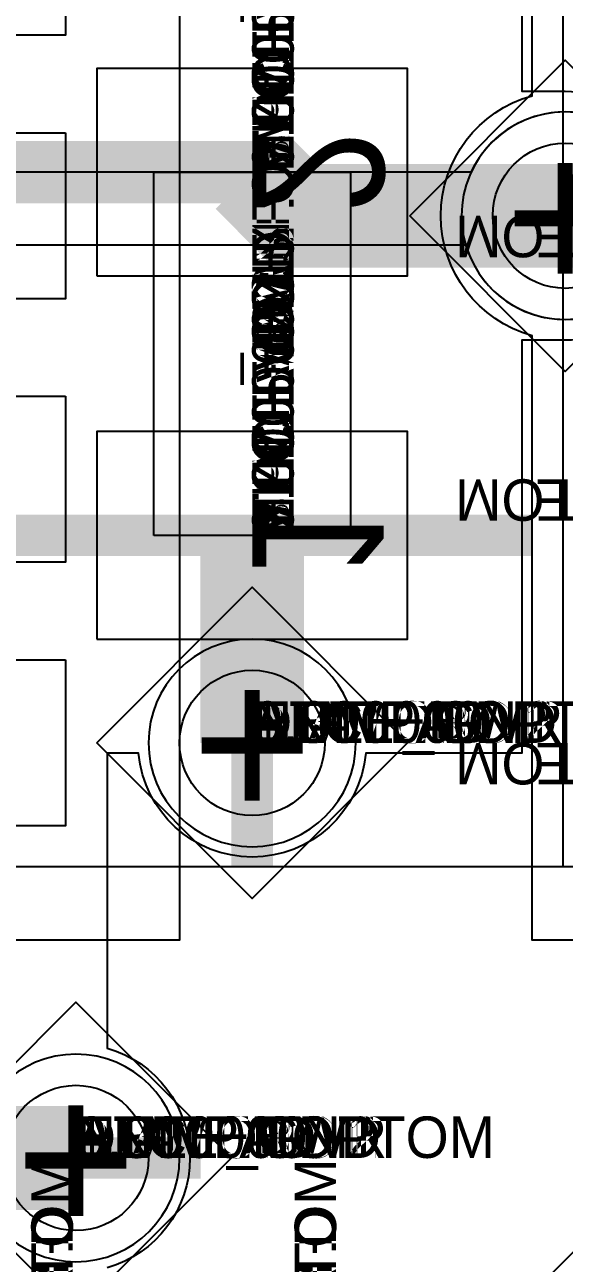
# Model space of a CAD drawing. Extents: x 0 to 323, y 0 to 320.
# Drawn here: x 159.12 to 161.72, y 237.35 to 243.32 of the extents above; entities that cross this region are included whole.
import ezdxf
from ezdxf.enums import TextEntityAlignment as Align

# ---------------------------------------------------------------- set-up
doc = ezdxf.new("R2010")
doc.units = 0
doc.header["$MEASUREMENT"] = 0
doc.layers.get('0').update_dxf_attribs({"linetype": 'CONTINUOUS'})
for name, color, linetype in [('CDN_FIGURES', 7, 'CONTINUOUS'), ('ETCH_BOTTOM', 7, 'CONTINUOUS'), ('ETCH_GND', 3, 'CONTINUOUS'), ('ETCH_INT1', 4, 'CONTINUOUS'), ('ETCH_INT2', 5, 'CONTINUOUS'), ('ETCH_PWR', 6, 'CONTINUOUS'), ('ETCH_TOP', 2, 'CONTINUOUS'), ('MANUFACTURING_NCLEGEND-1-6', 8, 'CONTINUOUS'), ('PACKAGE_GEOMETRY_ASSEMBLY_TOP', 11, 'CONTINUOUS'), ('PACKAGE_GEOMETRY_PIN_NUMBER', 9, 'CONTINUOUS')]:
    doc.layers.add(name, color=color, linetype=linetype)

# ---------------------------------------------------------------- blocks, each defined once
blk = doc.blocks.new('PAD_INFO')
for tag in ['SHAPE_TYPE', 'PAD_HEIGHT', 'PAD_LAYER', 'PAD_TYPE', 'PAD_WIDTH']:
    blk.add_attdef(tag, (0, 0), '', height=0.2)
at = {"flags": 2}
blk.add_attdef('CDN_TYPE', (0, 0), '', height=0.2, dxfattribs=at)
blk = doc.blocks.new('DRILL_INFO')
at = {"flags": 2}
blk.add_attdef('CDN_TYPE', (0, 0), '', height=0.2, dxfattribs=at)
for tag in ['FSHAPE', 'FCHAR', 'DRILL_HEIGHT', 'DIAMETER', 'PLATED', 'DRILL_WIDTH']:
    blk.add_attdef(tag, (0, 0), '', height=0.2)
blk = doc.blocks.new('VIA0700X0300')
at = {"layer": 'ETCH_BOTTOM'}
blk.add_circle((0, 0), 0.35, dxfattribs=at)
at = {"layer": 'ETCH_GND'}
blk.add_circle((0, 0), 0.35, dxfattribs=at)
at = {"layer": 'ETCH_INT1'}
blk.add_circle((0, 0), 0.35, dxfattribs=at)
at = {"layer": 'ETCH_INT2'}
blk.add_circle((0, 0), 0.35, dxfattribs=at)
at = {"layer": 'ETCH_PWR'}
blk.add_circle((0, 0), 0.35, dxfattribs=at)
at = {"layer": 'ETCH_TOP'}
blk.add_circle((0, 0), 0.35, dxfattribs=at)
ref = blk.add_blockref('PAD_INFO', (0, 0))
ref.add_attrib('PAD_LAYER', 'ETCH_TOP', (0, 0), dxfattribs={"height": 0.2})
ref.add_attrib('SHAPE_TYPE', 'NULL', (0, 0), dxfattribs={"height": 0.2})
ref.add_attrib('PAD_TYPE', 'ANTIPAD', (0, 0), dxfattribs={"height": 0.2})
ref.add_attrib('PAD_WIDTH', '0.000000', (0, 0), dxfattribs={"height": 0.2})
ref.add_attrib('PAD_HEIGHT', '0.000000', (0, 0), dxfattribs={"height": 0.2})
ref = blk.add_blockref('PAD_INFO', (0, 0))
ref.add_attrib('PAD_LAYER', 'ETCH_GND', (0, 0), dxfattribs={"height": 0.2})
ref.add_attrib('SHAPE_TYPE', 'NULL', (0, 0), dxfattribs={"height": 0.2})
ref.add_attrib('PAD_TYPE', 'ANTIPAD', (0, 0), dxfattribs={"height": 0.2})
ref.add_attrib('PAD_WIDTH', '0.000000', (0, 0), dxfattribs={"height": 0.2})
ref.add_attrib('PAD_HEIGHT', '0.000000', (0, 0), dxfattribs={"height": 0.2})
ref = blk.add_blockref('PAD_INFO', (0, 0))
ref.add_attrib('PAD_LAYER', 'ETCH_INT1', (0, 0), dxfattribs={"height": 0.2})
ref.add_attrib('SHAPE_TYPE', 'NULL', (0, 0), dxfattribs={"height": 0.2})
ref.add_attrib('PAD_TYPE', 'ANTIPAD', (0, 0), dxfattribs={"height": 0.2})
ref.add_attrib('PAD_WIDTH', '0.000000', (0, 0), dxfattribs={"height": 0.2})
ref.add_attrib('PAD_HEIGHT', '0.000000', (0, 0), dxfattribs={"height": 0.2})
ref = blk.add_blockref('PAD_INFO', (0, 0))
ref.add_attrib('PAD_LAYER', 'ETCH_INT2', (0, 0), dxfattribs={"height": 0.2})
ref.add_attrib('SHAPE_TYPE', 'NULL', (0, 0), dxfattribs={"height": 0.2})
ref.add_attrib('PAD_TYPE', 'ANTIPAD', (0, 0), dxfattribs={"height": 0.2})
ref.add_attrib('PAD_WIDTH', '0.000000', (0, 0), dxfattribs={"height": 0.2})
ref.add_attrib('PAD_HEIGHT', '0.000000', (0, 0), dxfattribs={"height": 0.2})
ref = blk.add_blockref('PAD_INFO', (0, 0))
ref.add_attrib('PAD_LAYER', 'ETCH_PWR', (0, 0), dxfattribs={"height": 0.2})
ref.add_attrib('SHAPE_TYPE', 'NULL', (0, 0), dxfattribs={"height": 0.2})
ref.add_attrib('PAD_TYPE', 'ANTIPAD', (0, 0), dxfattribs={"height": 0.2})
ref.add_attrib('PAD_WIDTH', '0.000000', (0, 0), dxfattribs={"height": 0.2})
ref.add_attrib('PAD_HEIGHT', '0.000000', (0, 0), dxfattribs={"height": 0.2})
ref = blk.add_blockref('PAD_INFO', (0, 0))
ref.add_attrib('PAD_LAYER', 'ETCH_BOTTOM', (0, 0), dxfattribs={"height": 0.2})
ref.add_attrib('SHAPE_TYPE', 'NULL', (0, 0), dxfattribs={"height": 0.2})
ref.add_attrib('PAD_TYPE', 'ANTIPAD', (0, 0), dxfattribs={"height": 0.2})
ref.add_attrib('PAD_WIDTH', '0.000000', (0, 0), dxfattribs={"height": 0.2})
ref.add_attrib('PAD_HEIGHT', '0.000000', (0, 0), dxfattribs={"height": 0.2})
ref = blk.add_blockref('PAD_INFO', (0, 0))
ref.add_attrib('PAD_LAYER', 'ETCH_TOP', (0, 0), dxfattribs={"height": 0.2})
ref.add_attrib('SHAPE_TYPE', 'NULL', (0, 0), dxfattribs={"height": 0.2})
ref.add_attrib('PAD_TYPE', 'THERMAL', (0, 0), dxfattribs={"height": 0.2})
ref.add_attrib('PAD_WIDTH', '0.000000', (0, 0), dxfattribs={"height": 0.2})
ref.add_attrib('PAD_HEIGHT', '0.000000', (0, 0), dxfattribs={"height": 0.2})
ref = blk.add_blockref('PAD_INFO', (0, 0))
ref.add_attrib('PAD_LAYER', 'ETCH_GND', (0, 0), dxfattribs={"height": 0.2})
ref.add_attrib('SHAPE_TYPE', 'NULL', (0, 0), dxfattribs={"height": 0.2})
ref.add_attrib('PAD_TYPE', 'THERMAL', (0, 0), dxfattribs={"height": 0.2})
ref.add_attrib('PAD_WIDTH', '0.000000', (0, 0), dxfattribs={"height": 0.2})
ref.add_attrib('PAD_HEIGHT', '0.000000', (0, 0), dxfattribs={"height": 0.2})
ref = blk.add_blockref('PAD_INFO', (0, 0))
ref.add_attrib('PAD_LAYER', 'ETCH_INT1', (0, 0), dxfattribs={"height": 0.2})
ref.add_attrib('SHAPE_TYPE', 'NULL', (0, 0), dxfattribs={"height": 0.2})
ref.add_attrib('PAD_TYPE', 'THERMAL', (0, 0), dxfattribs={"height": 0.2})
ref.add_attrib('PAD_WIDTH', '0.000000', (0, 0), dxfattribs={"height": 0.2})
ref.add_attrib('PAD_HEIGHT', '0.000000', (0, 0), dxfattribs={"height": 0.2})
ref = blk.add_blockref('PAD_INFO', (0, 0))
ref.add_attrib('PAD_LAYER', 'ETCH_INT2', (0, 0), dxfattribs={"height": 0.2})
ref.add_attrib('SHAPE_TYPE', 'NULL', (0, 0), dxfattribs={"height": 0.2})
ref.add_attrib('PAD_TYPE', 'THERMAL', (0, 0), dxfattribs={"height": 0.2})
ref.add_attrib('PAD_WIDTH', '0.000000', (0, 0), dxfattribs={"height": 0.2})
ref.add_attrib('PAD_HEIGHT', '0.000000', (0, 0), dxfattribs={"height": 0.2})
ref = blk.add_blockref('PAD_INFO', (0, 0))
ref.add_attrib('PAD_LAYER', 'ETCH_PWR', (0, 0), dxfattribs={"height": 0.2})
ref.add_attrib('SHAPE_TYPE', 'NULL', (0, 0), dxfattribs={"height": 0.2})
ref.add_attrib('PAD_TYPE', 'THERMAL', (0, 0), dxfattribs={"height": 0.2})
ref.add_attrib('PAD_WIDTH', '0.000000', (0, 0), dxfattribs={"height": 0.2})
ref.add_attrib('PAD_HEIGHT', '0.000000', (0, 0), dxfattribs={"height": 0.2})
ref = blk.add_blockref('PAD_INFO', (0, 0))
ref.add_attrib('PAD_LAYER', 'ETCH_BOTTOM', (0, 0), dxfattribs={"height": 0.2})
ref.add_attrib('SHAPE_TYPE', 'NULL', (0, 0), dxfattribs={"height": 0.2})
ref.add_attrib('PAD_TYPE', 'THERMAL', (0, 0), dxfattribs={"height": 0.2})
ref.add_attrib('PAD_WIDTH', '0.000000', (0, 0), dxfattribs={"height": 0.2})
ref.add_attrib('PAD_HEIGHT', '0.000000', (0, 0), dxfattribs={"height": 0.2})
ref = blk.add_blockref('PAD_INFO', (0, 0))
ref.add_attrib('PAD_LAYER', 'ETCH_TOP', (0, 0), dxfattribs={"height": 0.2})
ref.add_attrib('SHAPE_TYPE', 'CIRCLE', (0, 0), dxfattribs={"height": 0.2})
ref.add_attrib('PAD_TYPE', 'REGULAR', (0, 0), dxfattribs={"height": 0.2})
ref.add_attrib('PAD_WIDTH', '0.700000', (0, 0), dxfattribs={"height": 0.2})
ref.add_attrib('PAD_HEIGHT', '0.700000', (0, 0), dxfattribs={"height": 0.2})
ref = blk.add_blockref('PAD_INFO', (0, 0))
ref.add_attrib('PAD_LAYER', 'ETCH_GND', (0, 0), dxfattribs={"height": 0.2})
ref.add_attrib('SHAPE_TYPE', 'CIRCLE', (0, 0), dxfattribs={"height": 0.2})
ref.add_attrib('PAD_TYPE', 'REGULAR', (0, 0), dxfattribs={"height": 0.2})
ref.add_attrib('PAD_WIDTH', '0.700000', (0, 0), dxfattribs={"height": 0.2})
ref.add_attrib('PAD_HEIGHT', '0.700000', (0, 0), dxfattribs={"height": 0.2})
ref = blk.add_blockref('PAD_INFO', (0, 0))
ref.add_attrib('PAD_LAYER', 'ETCH_INT1', (0, 0), dxfattribs={"height": 0.2})
ref.add_attrib('SHAPE_TYPE', 'CIRCLE', (0, 0), dxfattribs={"height": 0.2})
ref.add_attrib('PAD_TYPE', 'REGULAR', (0, 0), dxfattribs={"height": 0.2})
ref.add_attrib('PAD_WIDTH', '0.700000', (0, 0), dxfattribs={"height": 0.2})
ref.add_attrib('PAD_HEIGHT', '0.700000', (0, 0), dxfattribs={"height": 0.2})
ref = blk.add_blockref('PAD_INFO', (0, 0))
ref.add_attrib('PAD_LAYER', 'ETCH_INT2', (0, 0), dxfattribs={"height": 0.2})
ref.add_attrib('SHAPE_TYPE', 'CIRCLE', (0, 0), dxfattribs={"height": 0.2})
ref.add_attrib('PAD_TYPE', 'REGULAR', (0, 0), dxfattribs={"height": 0.2})
ref.add_attrib('PAD_WIDTH', '0.700000', (0, 0), dxfattribs={"height": 0.2})
ref.add_attrib('PAD_HEIGHT', '0.700000', (0, 0), dxfattribs={"height": 0.2})
ref = blk.add_blockref('PAD_INFO', (0, 0))
ref.add_attrib('PAD_LAYER', 'ETCH_PWR', (0, 0), dxfattribs={"height": 0.2})
ref.add_attrib('SHAPE_TYPE', 'CIRCLE', (0, 0), dxfattribs={"height": 0.2})
ref.add_attrib('PAD_TYPE', 'REGULAR', (0, 0), dxfattribs={"height": 0.2})
ref.add_attrib('PAD_WIDTH', '0.700000', (0, 0), dxfattribs={"height": 0.2})
ref.add_attrib('PAD_HEIGHT', '0.700000', (0, 0), dxfattribs={"height": 0.2})
ref = blk.add_blockref('PAD_INFO', (0, 0))
ref.add_attrib('PAD_LAYER', 'ETCH_BOTTOM', (0, 0), dxfattribs={"height": 0.2})
ref.add_attrib('SHAPE_TYPE', 'CIRCLE', (0, 0), dxfattribs={"height": 0.2})
ref.add_attrib('PAD_TYPE', 'REGULAR', (0, 0), dxfattribs={"height": 0.2})
ref.add_attrib('PAD_WIDTH', '0.700000', (0, 0), dxfattribs={"height": 0.2})
ref.add_attrib('PAD_HEIGHT', '0.700000', (0, 0), dxfattribs={"height": 0.2})
ref = blk.add_blockref('DRILL_INFO', (0, 0))
ref.add_attrib('DIAMETER', '0.300000', (0, 0), dxfattribs={"height": 0.2})
ref.add_attrib('PLATED', 'PLATED', (0, 0), dxfattribs={"height": 0.2})
ref.add_attrib('FSHAPE', 'DIAMOND', (0, 0), dxfattribs={"height": 0.2})
ref.add_attrib('FCHAR', '+', (0, 0), dxfattribs={"height": 0.2})
ref.add_attrib('DRILL_WIDTH', '1.500000', (0, 0), dxfattribs={"height": 0.2})
ref.add_attrib('DRILL_HEIGHT', '1.500000', (0, 0), dxfattribs={"height": 0.2})
for tag in ['CDN_TYPE', 'PIN']:
    blk.add_attdef(tag, (0, 0), '', height=0.2)
at = {"flags": 2}
for tag in ['PSTKNAME', 'BBV']:
    blk.add_attdef(tag, (0, 0), '', height=0.2, dxfattribs=at)
blk = doc.blocks.new('FIGURE_DIAMOND')
at = {"layer": 'CDN_FIGURES'}
blk.add_lwpolyline([(-0.5, 0), (0, 0.5), (0.5, 0), (0, -0.5)], close=True, dxfattribs=at)
blk = doc.blocks.new('RC2200X0800TS')
at = {"layer": 'ETCH_TOP'}
blk.add_lwpolyline([(-1.1, -0.4), (-1.1, 0.4), (1.1, 0.4), (1.1, -0.4)], close=True, dxfattribs=at)
ref = blk.add_blockref('PAD_INFO', (0, 0))
ref.add_attrib('PAD_LAYER', 'ETCH_BOTTOM', (0, 0), dxfattribs={"height": 0.2})
ref.add_attrib('SHAPE_TYPE', 'NULL', (0, 0), dxfattribs={"height": 0.2})
ref.add_attrib('PAD_TYPE', 'ANTIPAD', (0, 0), dxfattribs={"height": 0.2})
ref.add_attrib('PAD_WIDTH', '0.000000', (0, 0), dxfattribs={"height": 0.2})
ref.add_attrib('PAD_HEIGHT', '0.000000', (0, 0), dxfattribs={"height": 0.2})
ref = blk.add_blockref('PAD_INFO', (0, 0))
ref.add_attrib('PAD_LAYER', 'ETCH_BOTTOM', (0, 0), dxfattribs={"height": 0.2})
ref.add_attrib('SHAPE_TYPE', 'NULL', (0, 0), dxfattribs={"height": 0.2})
ref.add_attrib('PAD_TYPE', 'THERMAL', (0, 0), dxfattribs={"height": 0.2})
ref.add_attrib('PAD_WIDTH', '0.000000', (0, 0), dxfattribs={"height": 0.2})
ref.add_attrib('PAD_HEIGHT', '0.000000', (0, 0), dxfattribs={"height": 0.2})
ref = blk.add_blockref('PAD_INFO', (0, 0))
ref.add_attrib('PAD_LAYER', 'ETCH_TOP', (0, 0), dxfattribs={"height": 0.2})
ref.add_attrib('SHAPE_TYPE', 'RECTANGLE', (0, 0), dxfattribs={"height": 0.2})
ref.add_attrib('PAD_TYPE', 'REGULAR', (0, 0), dxfattribs={"height": 0.2})
ref.add_attrib('PAD_WIDTH', '2.200000', (0, 0), dxfattribs={"height": 0.2})
ref.add_attrib('PAD_HEIGHT', '0.800000', (0, 0), dxfattribs={"height": 0.2})
ref = blk.add_blockref('PAD_INFO', (0, 0))
ref.add_attrib('PAD_LAYER', 'ETCH_BOTTOM', (0, 0), dxfattribs={"height": 0.2})
ref.add_attrib('SHAPE_TYPE', 'NULL', (0, 0), dxfattribs={"height": 0.2})
ref.add_attrib('PAD_TYPE', 'REGULAR', (0, 0), dxfattribs={"height": 0.2})
ref.add_attrib('PAD_WIDTH', '0.000000', (0, 0), dxfattribs={"height": 0.2})
ref.add_attrib('PAD_HEIGHT', '0.000000', (0, 0), dxfattribs={"height": 0.2})
for tag in ['CDN_TYPE', 'PIN']:
    blk.add_attdef(tag, (0, 0), '', height=0.2)
at = {"flags": 2}
for tag in ['PSTKNAME', 'BBV']:
    blk.add_attdef(tag, (0, 0), '', height=0.2, dxfattribs=at)
blk = doc.blocks.new('F25')
at = {"layer": 'PACKAGE_GEOMETRY_ASSEMBLY_TOP'}
blk.add_lwpolyline([(0.5, -4.405), (4.5, -4.405), (4.5, 0.595), (0.5, 0.595)], close=True, dxfattribs=at)
blk.add_lwpolyline([(1.5, 0.595), (1.5, -4.405)], dxfattribs=at)
at = {"layer": 'ETCH_TOP'}
for p in [(0, 0), (5, 0), (0, -1.27), (0, -2.54), (5, -3.81), (5, -2.54), (5, -1.27)]:
    blk.add_blockref('RC2200X0800TS', p, dxfattribs=at)
at = {"flags": 2}
for tag in ['SYMBOL_TYPE', 'CDN_TYPE', 'REFDES']:
    blk.add_attdef(tag, (0, 0), '', height=0.2, dxfattribs=at)
blk = doc.blocks.new('SMD50_25')
at = {"layer": 'ETCH_TOP'}
blk.add_lwpolyline([(-0.635, -0.3175), (-0.635, 0.3175), (0.635, 0.3175), (0.635, -0.3175)], close=True, dxfattribs=at)
ref = blk.add_blockref('PAD_INFO', (0, 0))
ref.add_attrib('PAD_LAYER', 'ETCH_TOP', (0, 0), dxfattribs={"height": 0.2})
ref.add_attrib('SHAPE_TYPE', 'NULL', (0, 0), dxfattribs={"height": 0.2})
ref.add_attrib('PAD_TYPE', 'ANTIPAD', (0, 0), dxfattribs={"height": 0.2})
ref.add_attrib('PAD_WIDTH', '0.000000', (0, 0), dxfattribs={"height": 0.2})
ref.add_attrib('PAD_HEIGHT', '0.000000', (0, 0), dxfattribs={"height": 0.2})
ref = blk.add_blockref('PAD_INFO', (0, 0))
ref.add_attrib('PAD_LAYER', 'ETCH_GND', (0, 0), dxfattribs={"height": 0.2})
ref.add_attrib('SHAPE_TYPE', 'NULL', (0, 0), dxfattribs={"height": 0.2})
ref.add_attrib('PAD_TYPE', 'ANTIPAD', (0, 0), dxfattribs={"height": 0.2})
ref.add_attrib('PAD_WIDTH', '0.000000', (0, 0), dxfattribs={"height": 0.2})
ref.add_attrib('PAD_HEIGHT', '0.000000', (0, 0), dxfattribs={"height": 0.2})
ref = blk.add_blockref('PAD_INFO', (0, 0))
ref.add_attrib('PAD_LAYER', 'ETCH_INT1', (0, 0), dxfattribs={"height": 0.2})
ref.add_attrib('SHAPE_TYPE', 'NULL', (0, 0), dxfattribs={"height": 0.2})
ref.add_attrib('PAD_TYPE', 'ANTIPAD', (0, 0), dxfattribs={"height": 0.2})
ref.add_attrib('PAD_WIDTH', '0.000000', (0, 0), dxfattribs={"height": 0.2})
ref.add_attrib('PAD_HEIGHT', '0.000000', (0, 0), dxfattribs={"height": 0.2})
ref = blk.add_blockref('PAD_INFO', (0, 0))
ref.add_attrib('PAD_LAYER', 'ETCH_INT2', (0, 0), dxfattribs={"height": 0.2})
ref.add_attrib('SHAPE_TYPE', 'NULL', (0, 0), dxfattribs={"height": 0.2})
ref.add_attrib('PAD_TYPE', 'ANTIPAD', (0, 0), dxfattribs={"height": 0.2})
ref.add_attrib('PAD_WIDTH', '0.000000', (0, 0), dxfattribs={"height": 0.2})
ref.add_attrib('PAD_HEIGHT', '0.000000', (0, 0), dxfattribs={"height": 0.2})
ref = blk.add_blockref('PAD_INFO', (0, 0))
ref.add_attrib('PAD_LAYER', 'ETCH_PWR', (0, 0), dxfattribs={"height": 0.2})
ref.add_attrib('SHAPE_TYPE', 'NULL', (0, 0), dxfattribs={"height": 0.2})
ref.add_attrib('PAD_TYPE', 'ANTIPAD', (0, 0), dxfattribs={"height": 0.2})
ref.add_attrib('PAD_WIDTH', '0.000000', (0, 0), dxfattribs={"height": 0.2})
ref.add_attrib('PAD_HEIGHT', '0.000000', (0, 0), dxfattribs={"height": 0.2})
ref = blk.add_blockref('PAD_INFO', (0, 0))
ref.add_attrib('PAD_LAYER', 'ETCH_BOTTOM', (0, 0), dxfattribs={"height": 0.2})
ref.add_attrib('SHAPE_TYPE', 'NULL', (0, 0), dxfattribs={"height": 0.2})
ref.add_attrib('PAD_TYPE', 'ANTIPAD', (0, 0), dxfattribs={"height": 0.2})
ref.add_attrib('PAD_WIDTH', '0.000000', (0, 0), dxfattribs={"height": 0.2})
ref.add_attrib('PAD_HEIGHT', '0.000000', (0, 0), dxfattribs={"height": 0.2})
ref = blk.add_blockref('PAD_INFO', (0, 0))
ref.add_attrib('PAD_LAYER', 'ETCH_TOP', (0, 0), dxfattribs={"height": 0.2})
ref.add_attrib('SHAPE_TYPE', 'NULL', (0, 0), dxfattribs={"height": 0.2})
ref.add_attrib('PAD_TYPE', 'THERMAL', (0, 0), dxfattribs={"height": 0.2})
ref.add_attrib('PAD_WIDTH', '0.000000', (0, 0), dxfattribs={"height": 0.2})
ref.add_attrib('PAD_HEIGHT', '0.000000', (0, 0), dxfattribs={"height": 0.2})
ref = blk.add_blockref('PAD_INFO', (0, 0))
ref.add_attrib('PAD_LAYER', 'ETCH_GND', (0, 0), dxfattribs={"height": 0.2})
ref.add_attrib('SHAPE_TYPE', 'NULL', (0, 0), dxfattribs={"height": 0.2})
ref.add_attrib('PAD_TYPE', 'THERMAL', (0, 0), dxfattribs={"height": 0.2})
ref.add_attrib('PAD_WIDTH', '0.000000', (0, 0), dxfattribs={"height": 0.2})
ref.add_attrib('PAD_HEIGHT', '0.000000', (0, 0), dxfattribs={"height": 0.2})
ref = blk.add_blockref('PAD_INFO', (0, 0))
ref.add_attrib('PAD_LAYER', 'ETCH_INT1', (0, 0), dxfattribs={"height": 0.2})
ref.add_attrib('SHAPE_TYPE', 'NULL', (0, 0), dxfattribs={"height": 0.2})
ref.add_attrib('PAD_TYPE', 'THERMAL', (0, 0), dxfattribs={"height": 0.2})
ref.add_attrib('PAD_WIDTH', '0.000000', (0, 0), dxfattribs={"height": 0.2})
ref.add_attrib('PAD_HEIGHT', '0.000000', (0, 0), dxfattribs={"height": 0.2})
ref = blk.add_blockref('PAD_INFO', (0, 0))
ref.add_attrib('PAD_LAYER', 'ETCH_INT2', (0, 0), dxfattribs={"height": 0.2})
ref.add_attrib('SHAPE_TYPE', 'NULL', (0, 0), dxfattribs={"height": 0.2})
ref.add_attrib('PAD_TYPE', 'THERMAL', (0, 0), dxfattribs={"height": 0.2})
ref.add_attrib('PAD_WIDTH', '0.000000', (0, 0), dxfattribs={"height": 0.2})
ref.add_attrib('PAD_HEIGHT', '0.000000', (0, 0), dxfattribs={"height": 0.2})
ref = blk.add_blockref('PAD_INFO', (0, 0))
ref.add_attrib('PAD_LAYER', 'ETCH_PWR', (0, 0), dxfattribs={"height": 0.2})
ref.add_attrib('SHAPE_TYPE', 'NULL', (0, 0), dxfattribs={"height": 0.2})
ref.add_attrib('PAD_TYPE', 'THERMAL', (0, 0), dxfattribs={"height": 0.2})
ref.add_attrib('PAD_WIDTH', '0.000000', (0, 0), dxfattribs={"height": 0.2})
ref.add_attrib('PAD_HEIGHT', '0.000000', (0, 0), dxfattribs={"height": 0.2})
ref = blk.add_blockref('PAD_INFO', (0, 0))
ref.add_attrib('PAD_LAYER', 'ETCH_BOTTOM', (0, 0), dxfattribs={"height": 0.2})
ref.add_attrib('SHAPE_TYPE', 'NULL', (0, 0), dxfattribs={"height": 0.2})
ref.add_attrib('PAD_TYPE', 'THERMAL', (0, 0), dxfattribs={"height": 0.2})
ref.add_attrib('PAD_WIDTH', '0.000000', (0, 0), dxfattribs={"height": 0.2})
ref.add_attrib('PAD_HEIGHT', '0.000000', (0, 0), dxfattribs={"height": 0.2})
ref = blk.add_blockref('PAD_INFO', (0, 0))
ref.add_attrib('PAD_LAYER', 'ETCH_TOP', (0, 0), dxfattribs={"height": 0.2})
ref.add_attrib('SHAPE_TYPE', 'RECTANGLE', (0, 0), dxfattribs={"height": 0.2})
ref.add_attrib('PAD_TYPE', 'REGULAR', (0, 0), dxfattribs={"height": 0.2})
ref.add_attrib('PAD_WIDTH', '1.270000', (0, 0), dxfattribs={"height": 0.2})
ref.add_attrib('PAD_HEIGHT', '0.635000', (0, 0), dxfattribs={"height": 0.2})
ref = blk.add_blockref('PAD_INFO', (0, 0))
ref.add_attrib('PAD_LAYER', 'ETCH_GND', (0, 0), dxfattribs={"height": 0.2})
ref.add_attrib('SHAPE_TYPE', 'NULL', (0, 0), dxfattribs={"height": 0.2})
ref.add_attrib('PAD_TYPE', 'REGULAR', (0, 0), dxfattribs={"height": 0.2})
ref.add_attrib('PAD_WIDTH', '0.000000', (0, 0), dxfattribs={"height": 0.2})
ref.add_attrib('PAD_HEIGHT', '0.000000', (0, 0), dxfattribs={"height": 0.2})
ref = blk.add_blockref('PAD_INFO', (0, 0))
ref.add_attrib('PAD_LAYER', 'ETCH_INT1', (0, 0), dxfattribs={"height": 0.2})
ref.add_attrib('SHAPE_TYPE', 'NULL', (0, 0), dxfattribs={"height": 0.2})
ref.add_attrib('PAD_TYPE', 'REGULAR', (0, 0), dxfattribs={"height": 0.2})
ref.add_attrib('PAD_WIDTH', '0.000000', (0, 0), dxfattribs={"height": 0.2})
ref.add_attrib('PAD_HEIGHT', '0.000000', (0, 0), dxfattribs={"height": 0.2})
ref = blk.add_blockref('PAD_INFO', (0, 0))
ref.add_attrib('PAD_LAYER', 'ETCH_INT2', (0, 0), dxfattribs={"height": 0.2})
ref.add_attrib('SHAPE_TYPE', 'NULL', (0, 0), dxfattribs={"height": 0.2})
ref.add_attrib('PAD_TYPE', 'REGULAR', (0, 0), dxfattribs={"height": 0.2})
ref.add_attrib('PAD_WIDTH', '0.000000', (0, 0), dxfattribs={"height": 0.2})
ref.add_attrib('PAD_HEIGHT', '0.000000', (0, 0), dxfattribs={"height": 0.2})
ref = blk.add_blockref('PAD_INFO', (0, 0))
ref.add_attrib('PAD_LAYER', 'ETCH_PWR', (0, 0), dxfattribs={"height": 0.2})
ref.add_attrib('SHAPE_TYPE', 'NULL', (0, 0), dxfattribs={"height": 0.2})
ref.add_attrib('PAD_TYPE', 'REGULAR', (0, 0), dxfattribs={"height": 0.2})
ref.add_attrib('PAD_WIDTH', '0.000000', (0, 0), dxfattribs={"height": 0.2})
ref.add_attrib('PAD_HEIGHT', '0.000000', (0, 0), dxfattribs={"height": 0.2})
ref = blk.add_blockref('PAD_INFO', (0, 0))
ref.add_attrib('PAD_LAYER', 'ETCH_BOTTOM', (0, 0), dxfattribs={"height": 0.2})
ref.add_attrib('SHAPE_TYPE', 'NULL', (0, 0), dxfattribs={"height": 0.2})
ref.add_attrib('PAD_TYPE', 'REGULAR', (0, 0), dxfattribs={"height": 0.2})
ref.add_attrib('PAD_WIDTH', '0.000000', (0, 0), dxfattribs={"height": 0.2})
ref.add_attrib('PAD_HEIGHT', '0.000000', (0, 0), dxfattribs={"height": 0.2})
ref = blk.add_blockref('DRILL_INFO', (0, 0))
ref.add_attrib('DIAMETER', '0.000000', (0, 0), dxfattribs={"height": 0.2})
ref.add_attrib('PLATED', 'NON_PLATED', (0, 0), dxfattribs={"height": 0.2})
ref.add_attrib('FSHAPE', 'NULL', (0, 0), dxfattribs={"height": 0.2})
ref.add_attrib('DRILL_WIDTH', '0.000000', (0, 0), dxfattribs={"height": 0.2})
ref.add_attrib('DRILL_HEIGHT', '0.000000', (0, 0), dxfattribs={"height": 0.2})
for tag in ['CDN_TYPE', 'PIN']:
    blk.add_attdef(tag, (0, 0), '', height=0.2)
at = {"flags": 2}
for tag in ['PSTKNAME', 'BBV']:
    blk.add_attdef(tag, (0, 0), '', height=0.2, dxfattribs=at)
blk = doc.blocks.new('SOIC8')
at = {"layer": 'ETCH_TOP'}
ref = blk.add_blockref('SMD50_25', (2.4765, -1.905), dxfattribs=at)
ref.add_attrib('CDN_TYPE', 'PIN', (0, 0), dxfattribs={"height": 0.2})
ref.add_attrib('PIN', '5', (0, 0), dxfattribs={"height": 0.2})
ref = blk.add_blockref('SMD50_25', (2.4765, -0.635), dxfattribs=at)
ref.add_attrib('CDN_TYPE', 'PIN', (0, 0), dxfattribs={"height": 0.2})
ref.add_attrib('PIN', '6', (0, 0), dxfattribs={"height": 0.2})
at = {"flags": 2}
for tag in ['SYMBOL_TYPE', 'CDN_TYPE', 'REFDES']:
    blk.add_attdef(tag, (0, 0), '', height=0.2, dxfattribs=at)
blk = doc.blocks.new('RC1000X1500TS')
at = {"layer": 'ETCH_TOP'}
blk.add_lwpolyline([(-0.5, -0.75), (-0.5, 0.75), (0.5, 0.75), (0.5, -0.75)], close=True, dxfattribs=at)
ref = blk.add_blockref('PAD_INFO', (0, 0))
ref.add_attrib('PAD_LAYER', 'ETCH_TOP', (0, 0), dxfattribs={"height": 0.2})
ref.add_attrib('SHAPE_TYPE', 'NULL', (0, 0), dxfattribs={"height": 0.2})
ref.add_attrib('PAD_TYPE', 'ANTIPAD', (0, 0), dxfattribs={"height": 0.2})
ref.add_attrib('PAD_WIDTH', '0.000000', (0, 0), dxfattribs={"height": 0.2})
ref.add_attrib('PAD_HEIGHT', '0.000000', (0, 0), dxfattribs={"height": 0.2})
ref = blk.add_blockref('PAD_INFO', (0, 0))
ref.add_attrib('PAD_LAYER', 'ETCH_GND', (0, 0), dxfattribs={"height": 0.2})
ref.add_attrib('SHAPE_TYPE', 'NULL', (0, 0), dxfattribs={"height": 0.2})
ref.add_attrib('PAD_TYPE', 'ANTIPAD', (0, 0), dxfattribs={"height": 0.2})
ref.add_attrib('PAD_WIDTH', '0.000000', (0, 0), dxfattribs={"height": 0.2})
ref.add_attrib('PAD_HEIGHT', '0.000000', (0, 0), dxfattribs={"height": 0.2})
ref = blk.add_blockref('PAD_INFO', (0, 0))
ref.add_attrib('PAD_LAYER', 'ETCH_INT1', (0, 0), dxfattribs={"height": 0.2})
ref.add_attrib('SHAPE_TYPE', 'NULL', (0, 0), dxfattribs={"height": 0.2})
ref.add_attrib('PAD_TYPE', 'ANTIPAD', (0, 0), dxfattribs={"height": 0.2})
ref.add_attrib('PAD_WIDTH', '0.000000', (0, 0), dxfattribs={"height": 0.2})
ref.add_attrib('PAD_HEIGHT', '0.000000', (0, 0), dxfattribs={"height": 0.2})
ref = blk.add_blockref('PAD_INFO', (0, 0))
ref.add_attrib('PAD_LAYER', 'ETCH_INT2', (0, 0), dxfattribs={"height": 0.2})
ref.add_attrib('SHAPE_TYPE', 'NULL', (0, 0), dxfattribs={"height": 0.2})
ref.add_attrib('PAD_TYPE', 'ANTIPAD', (0, 0), dxfattribs={"height": 0.2})
ref.add_attrib('PAD_WIDTH', '0.000000', (0, 0), dxfattribs={"height": 0.2})
ref.add_attrib('PAD_HEIGHT', '0.000000', (0, 0), dxfattribs={"height": 0.2})
ref = blk.add_blockref('PAD_INFO', (0, 0))
ref.add_attrib('PAD_LAYER', 'ETCH_PWR', (0, 0), dxfattribs={"height": 0.2})
ref.add_attrib('SHAPE_TYPE', 'NULL', (0, 0), dxfattribs={"height": 0.2})
ref.add_attrib('PAD_TYPE', 'ANTIPAD', (0, 0), dxfattribs={"height": 0.2})
ref.add_attrib('PAD_WIDTH', '0.000000', (0, 0), dxfattribs={"height": 0.2})
ref.add_attrib('PAD_HEIGHT', '0.000000', (0, 0), dxfattribs={"height": 0.2})
ref = blk.add_blockref('PAD_INFO', (0, 0))
ref.add_attrib('PAD_LAYER', 'ETCH_BOTTOM', (0, 0), dxfattribs={"height": 0.2})
ref.add_attrib('SHAPE_TYPE', 'NULL', (0, 0), dxfattribs={"height": 0.2})
ref.add_attrib('PAD_TYPE', 'ANTIPAD', (0, 0), dxfattribs={"height": 0.2})
ref.add_attrib('PAD_WIDTH', '0.000000', (0, 0), dxfattribs={"height": 0.2})
ref.add_attrib('PAD_HEIGHT', '0.000000', (0, 0), dxfattribs={"height": 0.2})
ref = blk.add_blockref('PAD_INFO', (0, 0))
ref.add_attrib('PAD_LAYER', 'ETCH_TOP', (0, 0), dxfattribs={"height": 0.2})
ref.add_attrib('SHAPE_TYPE', 'NULL', (0, 0), dxfattribs={"height": 0.2})
ref.add_attrib('PAD_TYPE', 'THERMAL', (0, 0), dxfattribs={"height": 0.2})
ref.add_attrib('PAD_WIDTH', '0.000000', (0, 0), dxfattribs={"height": 0.2})
ref.add_attrib('PAD_HEIGHT', '0.000000', (0, 0), dxfattribs={"height": 0.2})
ref = blk.add_blockref('PAD_INFO', (0, 0))
ref.add_attrib('PAD_LAYER', 'ETCH_GND', (0, 0), dxfattribs={"height": 0.2})
ref.add_attrib('SHAPE_TYPE', 'NULL', (0, 0), dxfattribs={"height": 0.2})
ref.add_attrib('PAD_TYPE', 'THERMAL', (0, 0), dxfattribs={"height": 0.2})
ref.add_attrib('PAD_WIDTH', '0.000000', (0, 0), dxfattribs={"height": 0.2})
ref.add_attrib('PAD_HEIGHT', '0.000000', (0, 0), dxfattribs={"height": 0.2})
ref = blk.add_blockref('PAD_INFO', (0, 0))
ref.add_attrib('PAD_LAYER', 'ETCH_INT1', (0, 0), dxfattribs={"height": 0.2})
ref.add_attrib('SHAPE_TYPE', 'NULL', (0, 0), dxfattribs={"height": 0.2})
ref.add_attrib('PAD_TYPE', 'THERMAL', (0, 0), dxfattribs={"height": 0.2})
ref.add_attrib('PAD_WIDTH', '0.000000', (0, 0), dxfattribs={"height": 0.2})
ref.add_attrib('PAD_HEIGHT', '0.000000', (0, 0), dxfattribs={"height": 0.2})
ref = blk.add_blockref('PAD_INFO', (0, 0))
ref.add_attrib('PAD_LAYER', 'ETCH_INT2', (0, 0), dxfattribs={"height": 0.2})
ref.add_attrib('SHAPE_TYPE', 'NULL', (0, 0), dxfattribs={"height": 0.2})
ref.add_attrib('PAD_TYPE', 'THERMAL', (0, 0), dxfattribs={"height": 0.2})
ref.add_attrib('PAD_WIDTH', '0.000000', (0, 0), dxfattribs={"height": 0.2})
ref.add_attrib('PAD_HEIGHT', '0.000000', (0, 0), dxfattribs={"height": 0.2})
ref = blk.add_blockref('PAD_INFO', (0, 0))
ref.add_attrib('PAD_LAYER', 'ETCH_PWR', (0, 0), dxfattribs={"height": 0.2})
ref.add_attrib('SHAPE_TYPE', 'NULL', (0, 0), dxfattribs={"height": 0.2})
ref.add_attrib('PAD_TYPE', 'THERMAL', (0, 0), dxfattribs={"height": 0.2})
ref.add_attrib('PAD_WIDTH', '0.000000', (0, 0), dxfattribs={"height": 0.2})
ref.add_attrib('PAD_HEIGHT', '0.000000', (0, 0), dxfattribs={"height": 0.2})
ref = blk.add_blockref('PAD_INFO', (0, 0))
ref.add_attrib('PAD_LAYER', 'ETCH_BOTTOM', (0, 0), dxfattribs={"height": 0.2})
ref.add_attrib('SHAPE_TYPE', 'NULL', (0, 0), dxfattribs={"height": 0.2})
ref.add_attrib('PAD_TYPE', 'THERMAL', (0, 0), dxfattribs={"height": 0.2})
ref.add_attrib('PAD_WIDTH', '0.000000', (0, 0), dxfattribs={"height": 0.2})
ref.add_attrib('PAD_HEIGHT', '0.000000', (0, 0), dxfattribs={"height": 0.2})
ref = blk.add_blockref('PAD_INFO', (0, 0))
ref.add_attrib('PAD_LAYER', 'ETCH_GND', (0, 0), dxfattribs={"height": 0.2})
ref.add_attrib('SHAPE_TYPE', 'NULL', (0, 0), dxfattribs={"height": 0.2})
ref.add_attrib('PAD_TYPE', 'REGULAR', (0, 0), dxfattribs={"height": 0.2})
ref.add_attrib('PAD_WIDTH', '0.000000', (0, 0), dxfattribs={"height": 0.2})
ref.add_attrib('PAD_HEIGHT', '0.000000', (0, 0), dxfattribs={"height": 0.2})
ref = blk.add_blockref('PAD_INFO', (0, 0))
ref.add_attrib('PAD_LAYER', 'ETCH_INT1', (0, 0), dxfattribs={"height": 0.2})
ref.add_attrib('SHAPE_TYPE', 'NULL', (0, 0), dxfattribs={"height": 0.2})
ref.add_attrib('PAD_TYPE', 'REGULAR', (0, 0), dxfattribs={"height": 0.2})
ref.add_attrib('PAD_WIDTH', '0.000000', (0, 0), dxfattribs={"height": 0.2})
ref.add_attrib('PAD_HEIGHT', '0.000000', (0, 0), dxfattribs={"height": 0.2})
ref = blk.add_blockref('PAD_INFO', (0, 0))
ref.add_attrib('PAD_LAYER', 'ETCH_INT2', (0, 0), dxfattribs={"height": 0.2})
ref.add_attrib('SHAPE_TYPE', 'NULL', (0, 0), dxfattribs={"height": 0.2})
ref.add_attrib('PAD_TYPE', 'REGULAR', (0, 0), dxfattribs={"height": 0.2})
ref.add_attrib('PAD_WIDTH', '0.000000', (0, 0), dxfattribs={"height": 0.2})
ref.add_attrib('PAD_HEIGHT', '0.000000', (0, 0), dxfattribs={"height": 0.2})
ref = blk.add_blockref('PAD_INFO', (0, 0))
ref.add_attrib('PAD_LAYER', 'ETCH_PWR', (0, 0), dxfattribs={"height": 0.2})
ref.add_attrib('SHAPE_TYPE', 'NULL', (0, 0), dxfattribs={"height": 0.2})
ref.add_attrib('PAD_TYPE', 'REGULAR', (0, 0), dxfattribs={"height": 0.2})
ref.add_attrib('PAD_WIDTH', '0.000000', (0, 0), dxfattribs={"height": 0.2})
ref.add_attrib('PAD_HEIGHT', '0.000000', (0, 0), dxfattribs={"height": 0.2})
ref = blk.add_blockref('PAD_INFO', (0, 0))
ref.add_attrib('PAD_LAYER', 'ETCH_BOTTOM', (0, 0), dxfattribs={"height": 0.2})
ref.add_attrib('SHAPE_TYPE', 'NULL', (0, 0), dxfattribs={"height": 0.2})
ref.add_attrib('PAD_TYPE', 'REGULAR', (0, 0), dxfattribs={"height": 0.2})
ref.add_attrib('PAD_WIDTH', '0.000000', (0, 0), dxfattribs={"height": 0.2})
ref.add_attrib('PAD_HEIGHT', '0.000000', (0, 0), dxfattribs={"height": 0.2})
ref = blk.add_blockref('DRILL_INFO', (0, 0))
ref.add_attrib('DIAMETER', '0.000000', (0, 0), dxfattribs={"height": 0.2})
ref.add_attrib('PLATED', 'PLATED', (0, 0), dxfattribs={"height": 0.2})
ref.add_attrib('FSHAPE', 'NULL', (0, 0), dxfattribs={"height": 0.2})
ref.add_attrib('DRILL_WIDTH', '0.000000', (0, 0), dxfattribs={"height": 0.2})
ref.add_attrib('DRILL_HEIGHT', '0.000000', (0, 0), dxfattribs={"height": 0.2})
ref = blk.add_blockref('PAD_INFO', (0, 0))
ref.add_attrib('PAD_LAYER', 'ETCH_TOP', (0, 0), dxfattribs={"height": 0.2})
ref.add_attrib('SHAPE_TYPE', 'RECTANGLE', (0, 0), dxfattribs={"height": 0.2})
ref.add_attrib('PAD_TYPE', 'REGULAR', (0, 0), dxfattribs={"height": 0.2})
ref.add_attrib('PAD_WIDTH', '1.000000', (0, 0), dxfattribs={"height": 0.2})
ref.add_attrib('PAD_HEIGHT', '1.500000', (0, 0), dxfattribs={"height": 0.2})
for tag in ['CDN_TYPE', 'PIN']:
    blk.add_attdef(tag, (0, 0), '', height=0.2)
at = {"flags": 2}
for tag in ['PSTKNAME', 'BBV']:
    blk.add_attdef(tag, (0, 0), '', height=0.2, dxfattribs=at)
blk = doc.blocks.new('F56')
at = {"layer": 'PACKAGE_GEOMETRY_ASSEMBLY_TOP'}
blk.add_lwpolyline([(0, -0.475), (1.75, -0.475), (1.75, 0.475), (0, 0.475)], close=True, dxfattribs=at)
at = {"layer": 'ETCH_TOP'}
ref = blk.add_blockref('RC1000X1500TS', (0, 0), dxfattribs=at)
ref.add_attrib('CDN_TYPE', 'PIN', (0, 0), dxfattribs={"height": 0.2})
ref.add_attrib('PIN', '1', (0, 0), dxfattribs={"height": 0.2})
ref = blk.add_blockref('RC1000X1500TS', (1.75, 0), dxfattribs=at)
ref.add_attrib('CDN_TYPE', 'PIN', (0, 0), dxfattribs={"height": 0.2})
ref.add_attrib('PIN', '2', (0, 0), dxfattribs={"height": 0.2})
at = {"flags": 2}
for tag in ['SYMBOL_TYPE', 'CDN_TYPE', 'REFDES']:
    blk.add_attdef(tag, (0, 0), '', height=0.2, dxfattribs=at)

msp = doc.modelspace()

# ---------------------------------------------------------------- linework, layer by layer
at = {"layer": 'ETCH_BOTTOM'}
for points, format in [([(161.2625, 236.9041), (162.564, 238.2056), (167.4605, 238.2056, -0.000416), (167.4615, 238.2066), (167.8125, 238.5576), (167.8125, 243.2554), (165.0127, 243.2554), (165.0127, 242.8054), (162.4125, 242.8054), (162.4125, 243.3569), (161.8383, 243.9312, -0.198912), (161.6625, 244.3555), (161.6625, 244.6055, -0.490245), (162.4125, 245.1866), (162.4125, 246.6556), (163.2226, 246.6556, -0.612319), (164.2026, 246.6556), (165.0127, 246.6556), (165.0127, 244.4556), (167.8125, 244.4556), (167.8125, 247.3576), (171.7625, 251.3076)], "xyb"), ([(158.9127, 243.6556), (161.5127, 243.6556), (161.5127, 242.9956), (161.7226, 242.9956, -1), (161.7226, 241.7954), (161.5127, 241.7954), (161.5127, 239.8054), (160.7604, 239.8054, -0.912717), (159.6648, 239.8054), (159.5127, 239.8054), (159.5127, 238.3847, -0.755811), (159.5127, 237.3263)], "xyb"), ([(160.2126, 242.6055, 0.3, 0.3, 0), (157.9126, 242.6055, 0.3, 0.3, 0), (157.6126, 242.9055, 0.3, 0.3, 0)], "xyseb"), ([(161.7226, 242.3955, 0.5, 0.5, 0), (160.4226, 242.3955, 0.5, 0.5, 0), (160.2126, 242.6055, 0.5, 0.5, 0)], "xyseb"), ([(160.2126, 240.8555, 0.5, 0.5, 0), (160.2126, 239.8555, 0.5, 0.5, 0)], "xyseb"), ([(158.8618, 240.8555, 0.2, 0.2, 0), (160.2126, 240.8555, 0.2, 0.2, 0)], "xyseb"), ([(160.2126, 240.8555, 0.2, 0.2, 0), (161.5634, 240.8555, 0.2, 0.2, 0)], "xyseb"), ([(160.2126, 239.2547, 0.2, 0.2, 0), (160.2126, 239.8555, 0.2, 0.2, 0)], "xyseb"), ([(168.6126, 238.1555, 1, 1, 0), (168.0626, 237.6055, 0.5, 0.5, 0), (162.8126, 237.6055, 0.5, 0.5, 0), (161.8626, 236.6555, 0.5, 0.5, 0), (161.8626, 233.4055, 0.5, 0.5, 0)], "xyseb"), ([(158.2126, 237.8555, 0.5, 0.5, 0), (159.3626, 237.8555, 0.5, 0.5, 0)], "xyseb"), ([(159.3626, 237.8555, 0.2, 0.2, 0), (159.9634, 237.8555, 0.2, 0.2, 0)], "xyseb")]:
    msp.add_lwpolyline(points, format=format, dxfattribs=at)
at = {"layer": 'ETCH_GND'}
msp.add_lwpolyline([(162.2227, 242.3955, 1), (161.2225, 242.3955, 1)], format="xyb", close=True, dxfattribs=at)
at = {"layer": 'ETCH_INT1'}
for points in [[(162.2227, 242.3955, 1), (161.2225, 242.3955, 1)], [(160.7127, 239.8555, 1), (159.7125, 239.8555, 1)], [(159.8627, 237.8555, 1), (158.8625, 237.8555, 1)]]:
    msp.add_lwpolyline(points, format="xyb", close=True, dxfattribs=at)
at = {"layer": 'ETCH_INT2'}
for points in [[(173.1126, 242.6055), (162.1775, 242.6055), (162.1631, 242.6322, 0.597882), (161.2821, 242.6322), (161.2677, 242.6055), (157.8626, 242.6055), (157.8626, 246.4215), (157.8856, 246.4365, 0.541981), (157.8856, 247.2745), (157.8626, 247.2895), (157.8626, 250.6555), (159.7459, 252.5388, -0.616108), (159.9179, 252.482, 1.986081), (160.4861, 253.0502, -0.616108), (160.4293, 253.2222), (162.0126, 254.8055), (177.0626, 254.8055)], [(126.3132, 239.8555), (137.6569, 239.8555, -0.471157), (137.7565, 239.7349, 1.210529), (138.7387, 239.7349, -0.471157), (138.8383, 239.8555), (145.0632, 239.8555), (145.0709, 239.8141, 0.831244), (146.0543, 239.8141), (146.062, 239.8555), (147.2604, 239.8555), (147.2646, 239.8095, 0.91207), (148.2606, 239.8095), (148.2648, 239.8555), (149.8126, 239.8555), (152.2126, 242.2555), (161.2412, 242.2555), (161.2534, 242.2224, 0.696957), (162.1918, 242.2224), (162.204, 242.2555), (180.6626, 242.2555)]]:
    msp.add_lwpolyline(points, format="xyb", dxfattribs=at)
for points in [[(160.2126, 240.3556, 1), (160.2126, 239.3554, 1)], [(159.3626, 238.3556, 1), (159.3626, 237.3554, 1)]]:
    msp.add_lwpolyline(points, format="xyb", close=True, dxfattribs=at)
at = {"layer": 'ETCH_PWR'}
for points in [[(162.2227, 242.3955, 1), (161.2225, 242.3955, 1)], [(160.7127, 239.8555, 1), (159.7125, 239.8555, 1)], [(159.8627, 237.8555, 1), (158.8625, 237.8555, 1)]]:
    msp.add_lwpolyline(points, format="xyb", close=True, dxfattribs=at)
at = {"layer": 'ETCH_TOP'}
for points, format in [([(162.4125, 234.1541), (162.4125, 238.9054), (161.5625, 238.9054), (161.5625, 241.8172, -0.760768), (161.5625, 242.9738), (161.5625, 244.6156), (161.6626, 244.6156, -0.662109), (162.6869, 245.0298), (163.1012, 244.6156), (164.8627, 244.6156), (164.8627, 241.7256), (164.9125, 241.7256), (164.9125, 245.9056), (166.1746, 245.9056), (164.7748, 247.3054), (162.4877, 247.3054), (162.4877, 245.6054), (160.9102, 245.6054, -0.475331), (160.2627, 245.1784), (160.2627, 244.3484), (159.8627, 243.9484), (159.8627, 238.9054), (157.5697, 238.9054)], "xyb"), ([(163.2126, 242.3955, 0.5, 0.5, 0), (161.7226, 242.3955, 0.5, 0.5, 0)], "xyseb")]:
    msp.add_lwpolyline(points, format=format, dxfattribs=at)

# ---------------------------------------------------------------- block references
at = {"xscale": -1, "rotation": 270}
msp.add_blockref('F56', (160.2126, 240.8555), dxfattribs=at)
for name, p, rotation in [('F25', (163.2126, 239.8555), 180), ('SOIC8', (158.7126, 233.3555), 90)]:
    msp.add_blockref(name, p, dxfattribs=dict(rotation=rotation))
at = {"layer": 'ETCH_TOP'}
for p in [(161.7226, 242.3955), (160.2126, 239.8555), (159.3626, 237.8555)]:
    msp.add_blockref('VIA0700X0300', p, dxfattribs=at)
at = {"layer": 'MANUFACTURING_NCLEGEND-1-6', "xscale": 1.5, "yscale": 1.5}
for p in [(161.7226, 242.3955), (160.2126, 239.8555), (159.3626, 237.8555)]:
    msp.add_blockref('FIGURE_DIAMOND', p, dxfattribs=at)

# ---------------------------------------------------------------- texts
at = {"layer": 'MANUFACTURING_NCLEGEND-1-6'}
for p in [(161.7226, 242.3955), (160.2126, 239.8555), (159.3626, 237.8555)]:
    msp.add_text('+', height=0.75, dxfattribs=at).set_placement(p, align=Align.MIDDLE_CENTER)
at = {"layer": 'PACKAGE_GEOMETRY_PIN_NUMBER', "text_generation_flag": 2, "width": 0.88}
for s, p in [('2', (160.2126, 242.6055)), ('1', (160.2126, 240.8555))]:
    msp.add_text(s, height=0.635, rotation=270, dxfattribs=at).set_placement(p, align=Align.CENTER)

doc.saveas('drawing.dxf')
